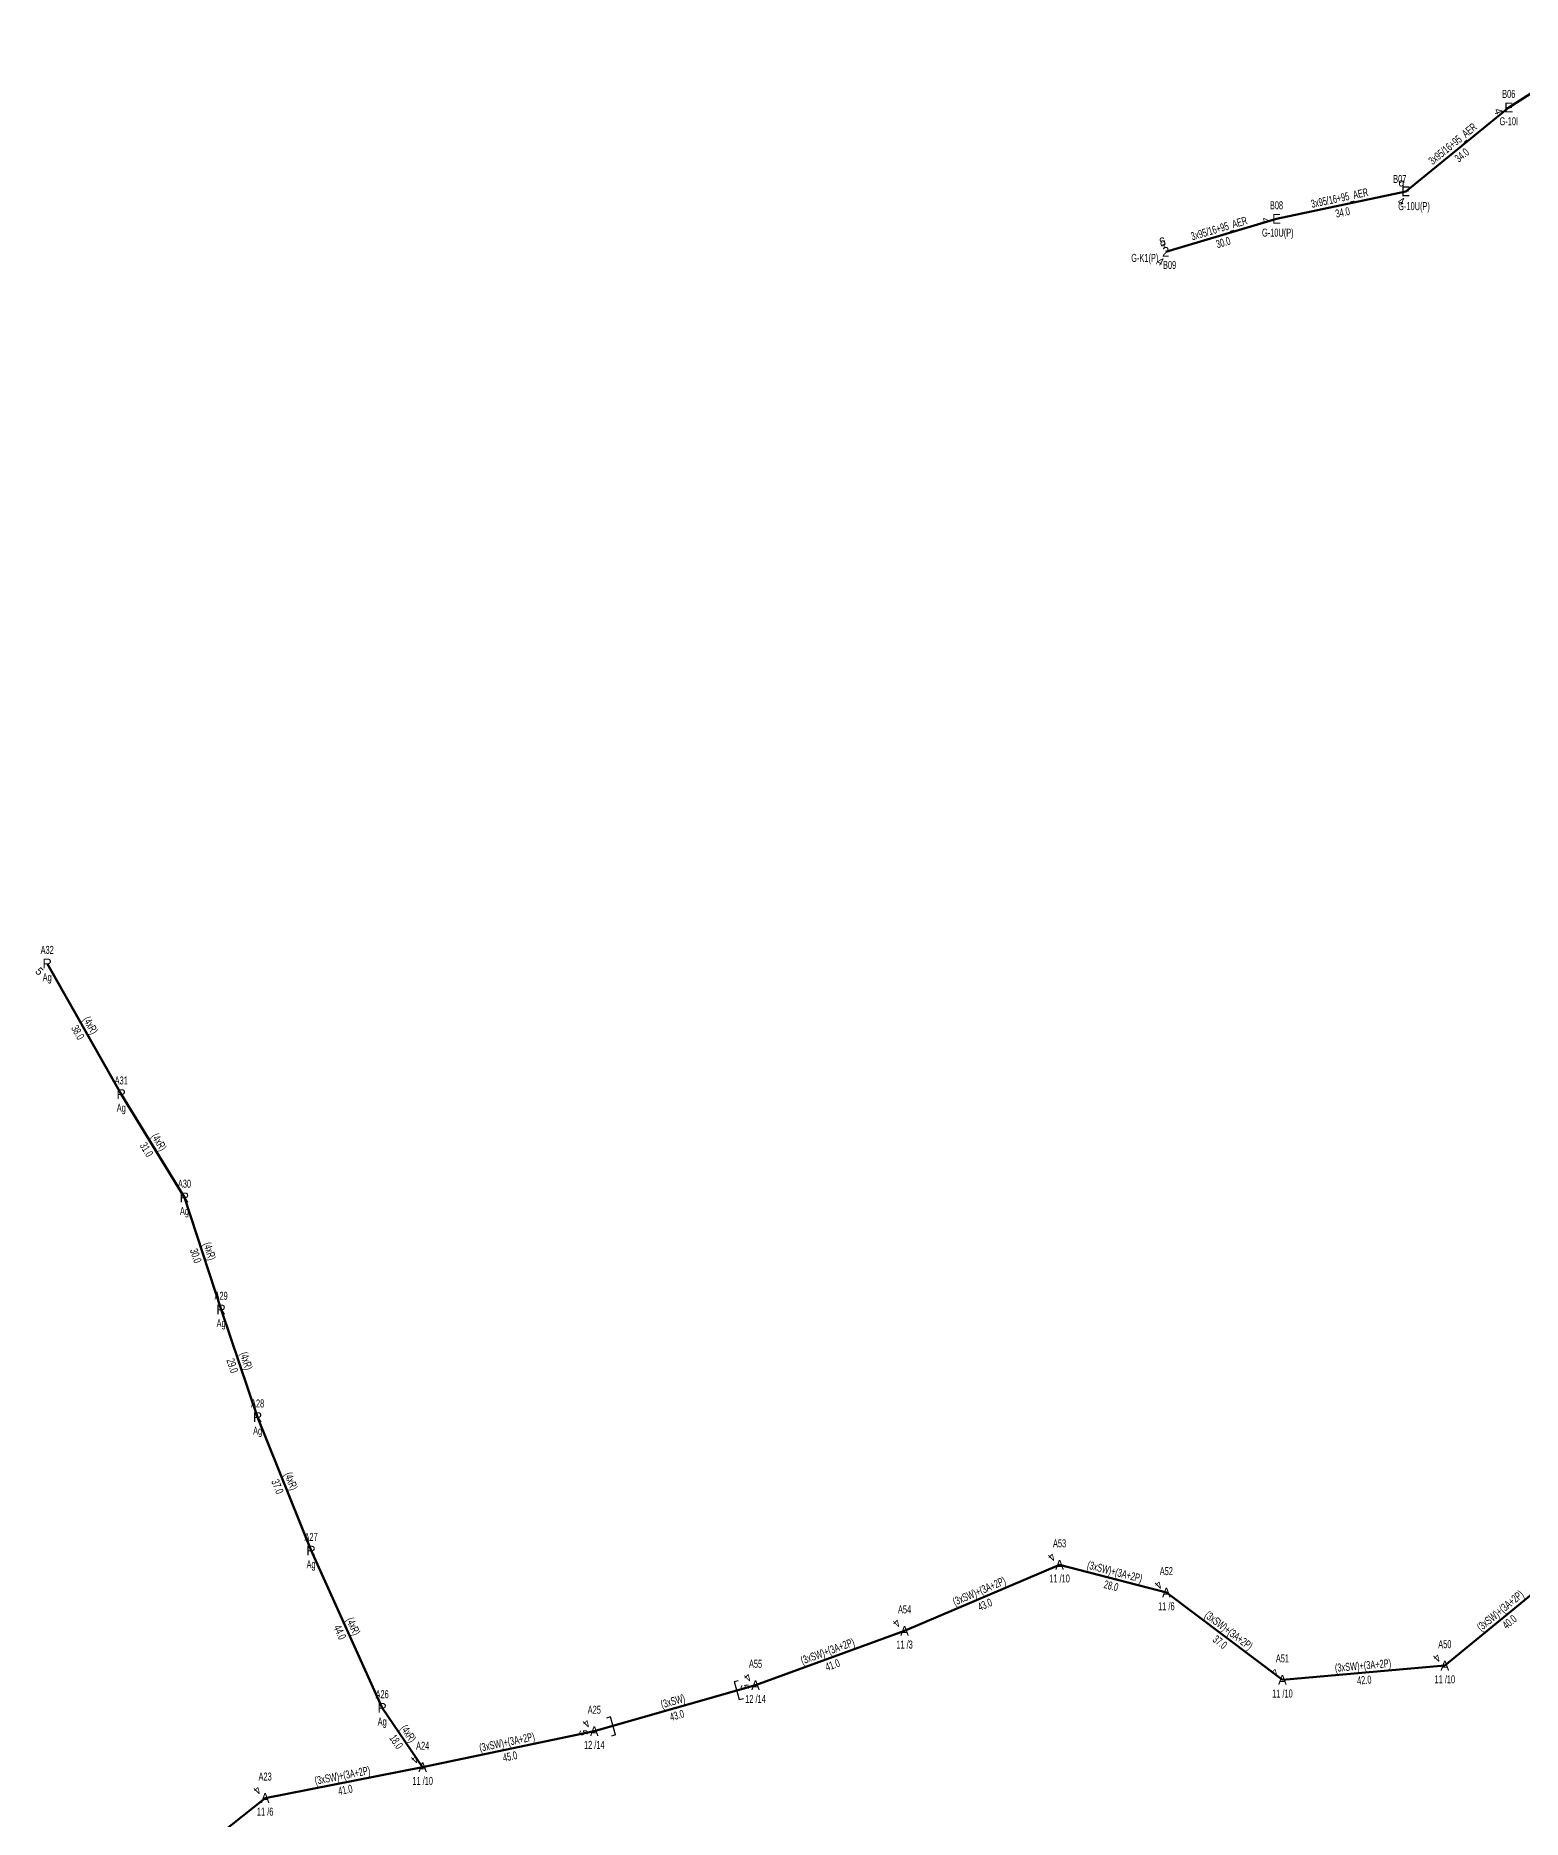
# Model space of a CAD drawing. Header units: millimetres. Extents: x 533588 to 538589, y 4082985 to 4086946.
# Drawn here: x 536662.7 to 537043.6, y 4084126.2 to 4084583.1 of the extents above; entities that cross this region are included whole.
import ezdxf
from ezdxf.enums import TextEntityAlignment as Align

# ---------------------------------------------------------------- set-up
doc = ezdxf.new("R2010")
doc.units = ezdxf.units.MM
for name, color, linetype, lineweight in [('DIREK_AG_MEVCUT', 120, 'Continuous', 25), ('DIREK_AG_YENI', 108, 'Continuous', 25), ('DIREK_OG_MEVCUT', 16, 'Continuous', 25), ('HAT_AG_HAVAI_MEVCUT', 126, 'Continuous', 50), ('HAT_AG_HAVAI_YENI', 3, 'Continuous', 50), ('HAT_OG_HAVAI_MEVCUT', 48, 'Continuous', 70)]:
    doc.layers.add(name, color=color, linetype=linetype, lineweight=lineweight)
doc.layers.add('NIA_AG', color=5, linetype='Continuous')
doc.styles.add('Direk', font='B_CAD')
doc.styles.get("Standard").update_dxf_attribs({"font": 'Arial'})

# ---------------------------------------------------------------- blocks, each defined once
blk = doc.blocks.new('AG_NIA', base_point=(-64.4296, 129.8924))
at = {"layer": 'NIA_AG'}
for p, q in [((-64.429604, 132.292432), (-65.529604, 132.292432)), ((-64.429604, 127.492432), (-64.429604, 132.292432)), ((-64.429604, 127.492432), (-65.529604, 127.492432))]:
    blk.add_line(p, q, dxfattribs=at)

msp = doc.modelspace()

# ---------------------------------------------------------------- linework, layer by layer
at = {"layer": 'HAT_AG_HAVAI_MEVCUT'}
for p, q in [((536684.600159, 4084311.990466), (536665.624335, 4084345.436593)), ((536700.792162, 4084285.541967), (536684.600159, 4084311.990466)), ((536710.186886, 4084256.837678), (536700.792162, 4084285.541967)), ((536719.541108, 4084229.265545), (536710.186886, 4084256.837678)), ((536733.233599, 4084195.073573), (536719.541108, 4084229.265545)), ((536751.448196, 4084154.790739), (536733.233599, 4084195.073573)), ((536761.821566, 4084139.586257), (536751.448196, 4084154.790739))]:
    msp.add_line(p, q, dxfattribs=at)
at = {"layer": 'HAT_AG_HAVAI_YENI'}
for p, q in [((537040.105, 4084564.668), (537069.044, 4084583.089)), ((537013.69, 4084543.218), (537040.105, 4084564.668)), ((536980.587, 4084536.147), (537013.69, 4084543.218)), ((536952.205, 4084527.728), (536980.587, 4084536.147))]:
    msp.add_line(p, q, dxfattribs=at)
at = {"layer": 'HAT_OG_HAVAI_MEVCUT'}
for p, q in [((536885.290469, 4084174.516382), (536925.011707, 4084191.43575)), ((536925.011707, 4084191.43575), (536952.370804, 4084184.321471)), ((537023.723272, 4084165.60587), (537054.483638, 4084190.906222)), ((536952.370804, 4084184.321471), (536982.107266, 4084161.971298)), ((536847.112462, 4084160.587257), (536885.290469, 4084174.516382)), ((536982.107266, 4084161.971298), (537023.723272, 4084165.60587)), ((536805.796583, 4084148.818083), (536847.112462, 4084160.587257)), ((536761.821566, 4084139.586257), (536805.796583, 4084148.818083)), ((536721.463343, 4084131.704204), (536761.821566, 4084139.586257)), ((536690.452108, 4084107.084881), (536721.463343, 4084131.704204))]:
    msp.add_line(p, q, dxfattribs=at)

# ---------------------------------------------------------------- block references
at = {"layer": 'NIA_AG'}
for p, rotation in [((536842.303757, 4084159.217457), 195.900046), ((536810.605288, 4084150.187883), 15.900046)]:
    msp.add_blockref('AG_NIA', p, dxfattribs=dict(at, rotation=rotation))

# ---------------------------------------------------------------- texts
at = {"layer": 'DIREK_AG_MEVCUT', "width": 0.53}
for s, p in [('A32', (536665.624335, 4084348.936593)), ('Ag', (536665.624335, 4084341.936593)), ('A31', (536684.600159, 4084315.490466)), ('Ag', (536684.600159, 4084308.490466)), ('A30', (536700.792162, 4084289.041967)), ('Ag', (536700.792162, 4084282.041967)), ('A29', (536710.186886, 4084260.337678)), ('Ag', (536710.186886, 4084253.337678)), ('A28', (536719.541108, 4084232.765545)), ('Ag', (536719.541108, 4084225.765545)), ('A27', (536733.233599, 4084198.573573)), ('Ag', (536733.233599, 4084191.573573)), ('A26', (536751.448196, 4084158.290739)), ('Ag', (536751.448196, 4084151.290739))]:
    msp.add_text(s, height=2.05, dxfattribs=at).set_placement(p, align=Align.MIDDLE_CENTER)
at = {"layer": 'DIREK_AG_MEVCUT', "color": 32, "style": 'Direk'}
msp.add_text('5', height=2, rotation=315.000001, dxfattribs=at).set_placement((536663.644436, 4084343.456694), align=Align.MIDDLE_CENTER)
at = {"layer": 'DIREK_AG_MEVCUT', "style": 'Direk'}
for p in [(536665.624335, 4084345.436593), (536684.600159, 4084311.990466), (536700.792162, 4084285.541967), (536710.186886, 4084256.837678), (536719.541108, 4084229.265545), (536733.233599, 4084195.073573), (536751.448196, 4084154.790739)]:
    msp.add_text('R', height=2.5, dxfattribs=at).set_placement(p, align=Align.MIDDLE_CENTER)
at = {"layer": 'DIREK_AG_YENI', "width": 0.53}
for s, p in [('B06', (537040.105, 4084568.168)), ('G-10I', (537040.105, 4084561.168)), ('B07', (537012.1795, 4084546.375275)), ('B08', (536980.587, 4084539.647)), ('G-10U(P)', (537015.83909, 4084539.430777)), ('G-10U(P)', (536980.92421, 4084532.647)), ('G-K1(P)', (536946.847544, 4084526.17645)), ('B09', (536953.20032, 4084524.372506))]:
    msp.add_text(s, height=2.05, dxfattribs=at).set_placement(p, align=Align.MIDDLE_CENTER)
at = {"layer": 'DIREK_AG_YENI', "color": 32, "style": 'Direk'}
for s, rotation, p in [('4', 289.538967, (537037.46624, 4084563.731546)), ('4', 335.815301, (537012.542898, 4084540.663757)), ('4', 278.261013, (536977.816053, 4084535.744688)), ('5', 196.521622, (536951.408744, 4084530.412395)), ('4', 331.336468, (536950.861938, 4084525.271135))]:
    msp.add_text(s, height=2, rotation=rotation, dxfattribs=at).set_placement(p, align=Align.MIDDLE_CENTER)
at = {"layer": 'DIREK_AG_YENI', "style": 'Direk'}
for s, p in [('E', (537040.105, 4084564.668)), ('E', (537013.69, 4084543.218)), ('E', (536980.587, 4084536.147)), ('2', (536952.205, 4084527.728))]:
    msp.add_text(s, height=2.5, dxfattribs=at).set_placement(p, align=Align.MIDDLE_CENTER)
at = {"layer": 'DIREK_AG_YENI', "color": 4, "style": 'Direk'}
for p in [(537012.611071, 4084545.473197), (536951.494057, 4084530.124781)]:
    msp.add_text('q', height=2, dxfattribs=at).set_placement(p, align=Align.MIDDLE_CENTER)
at = {"layer": 'DIREK_OG_MEVCUT', "width": 0.53}
for s, p in [('A53', (536925.011707, 4084196.93575)), ('11 /10', (536925.011707, 4084187.93575)), ('A52', (536952.370804, 4084189.821471)), ('A54', (536885.290469, 4084180.016382)), ('11 /6', (536952.370804, 4084180.821471)), ('11 /3', (536885.290469, 4084171.016382)), ('A50', (537023.723272, 4084171.10587)), ('A55', (536847.112462, 4084166.087257)), ('A51', (536982.107266, 4084167.471298)), ('11 /10', (537023.723272, 4084162.10587)), ('12 /14', (536847.112462, 4084157.087257)), ('11 /10', (536982.107266, 4084158.471298)), ('A25', (536805.796583, 4084154.318083)), ('12 /14', (536805.796583, 4084145.318083)), ('A24', (536761.821566, 4084145.086257)), ('A23', (536721.463343, 4084137.204204)), ('11 /10', (536761.821566, 4084136.086257)), ('11 /6', (536721.463343, 4084128.204204))]:
    msp.add_text(s, height=2.05, dxfattribs=at).set_placement(p, align=Align.MIDDLE_CENTER)
at = {"layer": 'DIREK_OG_MEVCUT', "color": 32, "style": 'Direk'}
for s, rotation, p in [('4', 225.000001, (536923.031808, 4084193.415649)), ('4', 225.000001, (536950.390905, 4084186.30137)), ('4', 225.000001, (536883.31057, 4084176.496281)), ('4', 225.000001, (536980.127367, 4084163.951196)), ('4', 225.000001, (537021.743373, 4084167.585769)), ('5', 280.02217, (536844.355189, 4084160.099976)), ('4', 225.000001, (536845.132563, 4084162.567156)), ('4', 225.000001, (536803.816684, 4084150.797982)), ('5', 277.950024, (536803.023493, 4084148.430817)), ('4', 225.000001, (536759.841667, 4084141.566156)), ('4', 225.000001, (536719.483444, 4084133.684103))]:
    msp.add_text(s, height=2, rotation=rotation, dxfattribs=at).set_placement(p, align=Align.MIDDLE_CENTER)
at = {"layer": 'DIREK_OG_MEVCUT', "style": 'Direk'}
for p in [(536925.011707, 4084191.43575), (536952.370804, 4084184.321471), (536885.290469, 4084174.516382), (537023.723272, 4084165.60587), (536847.112462, 4084160.587257), (536982.107266, 4084161.971298), (536805.796583, 4084148.818083), (536761.821566, 4084139.586257), (536721.463343, 4084131.704204)]:
    msp.add_text('A', height=2.5, dxfattribs=at).set_placement(p, align=Align.MIDDLE_CENTER)
at = {"layer": 'HAT_AG_HAVAI_MEVCUT', "lineweight": 30, "width": 0.53}
for s, rotation, p in [('38.0', 299.568622, (536674.372947, 4084328.294084)), ('31.0', 301.475334, (536691.971226, 4084298.322405)), ('30.0', 288.122928, (536704.681692, 4084270.925424)), ('29.0', 288.740206, (536714.05906, 4084242.778525)), ('37.0', 291.824088, (536725.598273, 4084211.853565)), ('44.0', 294.330947, (536741.566394, 4084174.58195)), ('18.0', 304.304051, (536755.932731, 4084146.709451))]:
    msp.add_text(s, height=2.05, rotation=rotation, dxfattribs=at).set_placement(p, align=Align.TOP_CENTER)
for rotation, p in [(299.568622, (536675.851548, 4084329.132975)), (301.475334, (536693.421096, 4084299.210028)), (288.122928, (536706.297357, 4084271.454221)), (288.740206, (536715.668934, 4084243.324697)), (291.824088, (536727.176434, 4084212.485554)), (294.330947, (536743.115401, 4084175.282361)), (304.304051, (536757.33703, 4084147.667545))]:
    msp.add_text('(4xR)', height=2.05, rotation=rotation, dxfattribs=at).set_placement(p, align=Align.CENTER)
at = {"layer": 'HAT_AG_HAVAI_YENI', "lineweight": 30, "width": 0.53}
for rotation, p in [(39.076769, (537026.361643, 4084554.602648)), (12.057905, (536996.960486, 4084540.513534)), (16.52162, (536966.154246, 4084532.752308))]:
    msp.add_text('3x95/16+95_AER', height=2.05, rotation=rotation, dxfattribs=at).set_placement(p, align=Align.CENTER)
for s, rotation, p in [('34.0', 39.076769, (537027.433256, 4084553.282935)), ('34.0', 12.057905, (536997.315616, 4084538.851041)), ('30.0', 16.52162, (536966.637687, 4084531.122496))]:
    msp.add_text(s, height=2.05, rotation=rotation, dxfattribs=at).set_placement(p, align=Align.TOP_CENTER)
at = {"layer": 'HAT_OG_HAVAI_MEVCUT', "lineweight": 30, "width": 0.53}
for s, rotation, p in [('(3xSW)+(3A+2P)', 345.42399, (536938.90517, 4084188.701253)), ('(3xSW)+(3A+2P)', 23.07171, (536904.817987, 4084183.758079)), ('(3xSW)+(3A+2P)', 39.437242, (537038.563507, 4084178.912519)), ('(3xSW)+(3A+2P)', 323.071171, (536967.749734, 4084173.825859)), ('(3xSW)+(3A+2P)', 20.044337, (536865.91013, 4084168.350333)), ('(3xSW)+(3A+2P)', 4.991315, (537002.841315, 4084164.635361)), ('(3xSW)', 15.900046, (536826.221656, 4084155.52015)), ('(3xSW)+(3A+2P)', 11.856126, (536783.634437, 4084145.034037)), ('(3xSW)+(3A+2P)', 11.050893, (536741.479526, 4084136.479469))]:
    msp.add_text(s, height=2.05, rotation=rotation, dxfattribs=at).set_placement(p, align=Align.CENTER)
for s, rotation, p in [('28.0', 345.42399, (536938.477341, 4084187.055968)), ('43.0', 23.07171, (536905.484188, 4084182.194053)), ('40.0', 39.437242, (537039.643403, 4084177.599573)), ('37.0', 323.071171, (536966.728336, 4084172.466909)), ('41.0', 20.044337, (536866.492801, 4084166.753306)), ('42.0', 4.991315, (537002.989223, 4084162.941807)), ('43.0', 15.900046, (536826.687388, 4084153.885191)), ('45.0', 11.856126, (536783.983711, 4084143.370304)), ('41.0', 11.050893, (536741.805383, 4084134.810992))]:
    msp.add_text(s, height=2.05, rotation=rotation, dxfattribs=at).set_placement(p, align=Align.TOP_CENTER)

doc.saveas('drawing.dxf')
